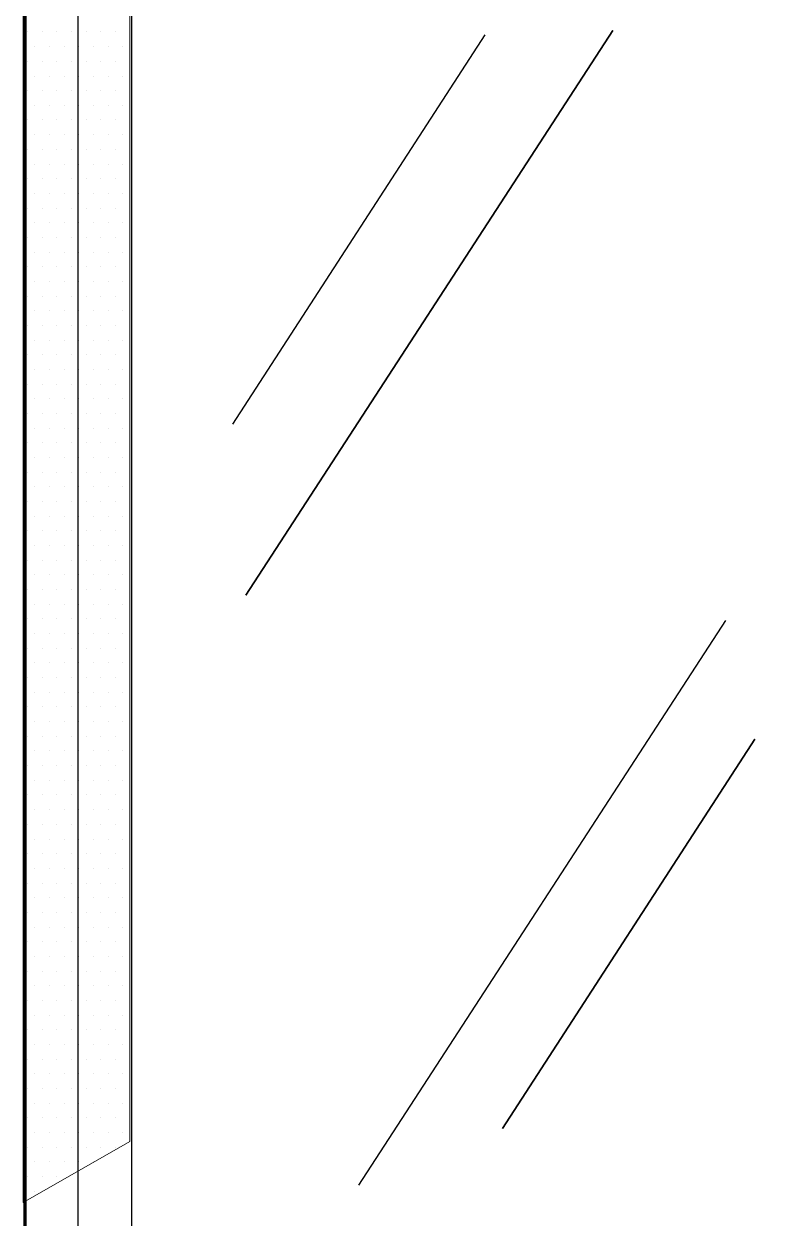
# Model space of a CAD drawing. Header units: inches. Extents: x -20.7 to 76.3, y -55.2 to 19.1.
# Drawn here: x 47.157 to 48.106, y -37.611 to -36.084 of the extents above; entities that cross this region are included whole.
import ezdxf

# ---------------------------------------------------------------- set-up
doc = ezdxf.new("R2010")
doc.units = ezdxf.units.IN
doc.header["$MEASUREMENT"] = 0
doc.linetypes.add('AI-Linetype-77', pattern=[0.375113, 0.250075, -0.125038])
for name, color, linetype, lineweight in [('.ATI-DETAIL', 7, 'Continuous', 0), ('.ATI-HATCH', 7, 'Continuous', 0), ('G-ANNO-TTLB', 7, 'Continuous', 0), ('TYVEK', 7, 'Continuous', 0)]:
    doc.layers.add(name, color=color, linetype=linetype, lineweight=lineweight)

# ---------------------------------------------------------------- blocks, each defined once
blk = doc.blocks.new('Block_679')
at = {"layer": '.ATI-HATCH'}
blk.add_open_spline([(47.1554, -37.5906), (47.1554, -37.5906), (47.2919, -37.5125), (47.2919, -37.5125), (47.2919, -37.5125), (47.2919, -35.366), (47.2919, -35.366), (47.2919, -35.366), (47.1554, -35.2833), (47.1554, -35.2833), (47.1554, -35.2833), (47.1554, -37.5906), (47.1554, -37.5906)], degree=3, knots=[0, 0, 0, 0, 1, 1, 1, 2, 2, 2, 3, 3, 3, 4, 4, 4, 4], dxfattribs=at)
at = {"layer": '.ATI-HATCH', "color": 8, "lineweight": 0, "true_color": 0x808080}
for points in [[(47.161, -36.0945), (47.161, -36.0945), (47.161, -36.0945), (47.161, -36.0945)], [(47.1797, -36.0945), (47.1797, -36.0945), (47.1797, -36.0945), (47.1797, -36.0945)], [(47.1985, -36.0945), (47.1985, -36.0945), (47.1985, -36.0945), (47.1985, -36.0945)], [(47.2172, -36.0945), (47.2172, -36.0945), (47.2172, -36.0945), (47.2172, -36.0945)], [(47.236, -36.0945), (47.236, -36.0945), (47.236, -36.0945), (47.236, -36.0945)], [(47.2547, -36.0945), (47.2547, -36.0945), (47.2547, -36.0945), (47.2547, -36.0945)], [(47.2735, -36.0945), (47.2735, -36.0945), (47.2735, -36.0945), (47.2735, -36.0945)], [(47.1703, -36.1133), (47.1703, -36.1133), (47.1703, -36.1133), (47.1703, -36.1133)], [(47.1891, -36.1133), (47.1891, -36.1133), (47.1891, -36.1133), (47.1891, -36.1133)], [(47.2078, -36.1133), (47.2078, -36.1133), (47.2078, -36.1133), (47.2078, -36.1133)], [(47.2266, -36.1133), (47.2266, -36.1133), (47.2266, -36.1133), (47.2266, -36.1133)], [(47.2454, -36.1133), (47.2454, -36.1133), (47.2454, -36.1133), (47.2454, -36.1133)], [(47.2641, -36.1133), (47.2641, -36.1133), (47.2641, -36.1133), (47.2641, -36.1133)], [(47.2829, -36.1133), (47.2829, -36.1133), (47.2829, -36.1133), (47.2829, -36.1133)], [(47.161, -36.132), (47.161, -36.132), (47.161, -36.132), (47.161, -36.132)], [(47.1797, -36.132), (47.1797, -36.132), (47.1797, -36.132), (47.1797, -36.132)], [(47.1985, -36.132), (47.1985, -36.132), (47.1985, -36.132), (47.1985, -36.132)], [(47.2172, -36.132), (47.2172, -36.132), (47.2172, -36.132), (47.2172, -36.132)], [(47.236, -36.132), (47.236, -36.132), (47.236, -36.132), (47.236, -36.132)], [(47.2547, -36.132), (47.2547, -36.132), (47.2547, -36.132), (47.2547, -36.132)], [(47.2735, -36.132), (47.2735, -36.132), (47.2735, -36.132), (47.2735, -36.132)], [(47.1703, -36.1508), (47.1703, -36.1508), (47.1703, -36.1508), (47.1703, -36.1508)], [(47.1891, -36.1508), (47.1891, -36.1508), (47.1891, -36.1508), (47.1891, -36.1508)], [(47.2078, -36.1508), (47.2078, -36.1508), (47.2078, -36.1508), (47.2078, -36.1508)], [(47.2266, -36.1508), (47.2266, -36.1508), (47.2266, -36.1508), (47.2266, -36.1508)], [(47.2454, -36.1508), (47.2454, -36.1508), (47.2454, -36.1508), (47.2454, -36.1508)], [(47.2641, -36.1508), (47.2641, -36.1508), (47.2641, -36.1508), (47.2641, -36.1508)], [(47.2829, -36.1508), (47.2829, -36.1508), (47.2829, -36.1508), (47.2829, -36.1508)], [(47.161, -36.1695), (47.161, -36.1695), (47.161, -36.1695), (47.161, -36.1695)], [(47.1797, -36.1695), (47.1797, -36.1695), (47.1797, -36.1695), (47.1797, -36.1695)], [(47.1985, -36.1695), (47.1985, -36.1695), (47.1985, -36.1695), (47.1985, -36.1695)], [(47.2172, -36.1695), (47.2172, -36.1695), (47.2172, -36.1695), (47.2172, -36.1695)], [(47.236, -36.1695), (47.236, -36.1695), (47.236, -36.1695), (47.236, -36.1695)], [(47.2547, -36.1695), (47.2547, -36.1695), (47.2547, -36.1695), (47.2547, -36.1695)], [(47.2735, -36.1695), (47.2735, -36.1695), (47.2735, -36.1695), (47.2735, -36.1695)], [(47.1703, -36.1883), (47.1703, -36.1883), (47.1703, -36.1883), (47.1703, -36.1883)], [(47.1891, -36.1883), (47.1891, -36.1883), (47.1891, -36.1883), (47.1891, -36.1883)], [(47.2078, -36.1883), (47.2078, -36.1883), (47.2078, -36.1883), (47.2078, -36.1883)], [(47.2266, -36.1883), (47.2266, -36.1883), (47.2266, -36.1883), (47.2266, -36.1883)], [(47.2454, -36.1883), (47.2454, -36.1883), (47.2454, -36.1883), (47.2454, -36.1883)], [(47.2641, -36.1883), (47.2641, -36.1883), (47.2641, -36.1883), (47.2641, -36.1883)], [(47.2829, -36.1883), (47.2829, -36.1883), (47.2829, -36.1883), (47.2829, -36.1883)], [(47.161, -36.207), (47.161, -36.207), (47.161, -36.207), (47.161, -36.207)], [(47.1797, -36.207), (47.1797, -36.207), (47.1797, -36.207), (47.1797, -36.207)], [(47.1985, -36.207), (47.1985, -36.207), (47.1985, -36.207), (47.1985, -36.207)], [(47.2172, -36.207), (47.2172, -36.207), (47.2172, -36.207), (47.2172, -36.207)], [(47.236, -36.207), (47.236, -36.207), (47.236, -36.207), (47.236, -36.207)], [(47.2547, -36.207), (47.2547, -36.207), (47.2547, -36.207), (47.2547, -36.207)], [(47.2735, -36.207), (47.2735, -36.207), (47.2735, -36.207), (47.2735, -36.207)], [(47.1703, -36.2258), (47.1703, -36.2258), (47.1703, -36.2258), (47.1703, -36.2258)], [(47.1891, -36.2258), (47.1891, -36.2258), (47.1891, -36.2258), (47.1891, -36.2258)], [(47.2078, -36.2258), (47.2078, -36.2258), (47.2078, -36.2258), (47.2078, -36.2258)], [(47.2266, -36.2258), (47.2266, -36.2258), (47.2266, -36.2258), (47.2266, -36.2258)], [(47.2454, -36.2258), (47.2454, -36.2258), (47.2454, -36.2258), (47.2454, -36.2258)], [(47.2641, -36.2258), (47.2641, -36.2258), (47.2641, -36.2258), (47.2641, -36.2258)], [(47.2829, -36.2258), (47.2829, -36.2258), (47.2829, -36.2258), (47.2829, -36.2258)], [(47.161, -36.2445), (47.161, -36.2445), (47.161, -36.2445), (47.161, -36.2445)], [(47.1797, -36.2445), (47.1797, -36.2445), (47.1797, -36.2445), (47.1797, -36.2445)], [(47.1985, -36.2445), (47.1985, -36.2445), (47.1985, -36.2445), (47.1985, -36.2445)], [(47.2172, -36.2445), (47.2172, -36.2445), (47.2172, -36.2445), (47.2172, -36.2445)], [(47.236, -36.2445), (47.236, -36.2445), (47.236, -36.2445), (47.236, -36.2445)], [(47.2547, -36.2445), (47.2547, -36.2445), (47.2547, -36.2445), (47.2547, -36.2445)], [(47.2735, -36.2445), (47.2735, -36.2445), (47.2735, -36.2445), (47.2735, -36.2445)], [(47.1703, -36.2633), (47.1703, -36.2633), (47.1703, -36.2633), (47.1703, -36.2633)], [(47.1891, -36.2633), (47.1891, -36.2633), (47.1891, -36.2633), (47.1891, -36.2633)], [(47.2078, -36.2633), (47.2078, -36.2633), (47.2078, -36.2633), (47.2078, -36.2633)], [(47.2266, -36.2633), (47.2266, -36.2633), (47.2266, -36.2633), (47.2266, -36.2633)], [(47.2454, -36.2633), (47.2454, -36.2633), (47.2454, -36.2633), (47.2454, -36.2633)], [(47.2641, -36.2633), (47.2641, -36.2633), (47.2641, -36.2633), (47.2641, -36.2633)], [(47.2829, -36.2633), (47.2829, -36.2633), (47.2829, -36.2633), (47.2829, -36.2633)], [(47.161, -36.2821), (47.161, -36.2821), (47.161, -36.2821), (47.161, -36.2821)], [(47.1797, -36.2821), (47.1797, -36.2821), (47.1797, -36.2821), (47.1797, -36.2821)], [(47.1985, -36.2821), (47.1985, -36.2821), (47.1985, -36.2821), (47.1985, -36.2821)], [(47.2172, -36.2821), (47.2172, -36.2821), (47.2172, -36.2821), (47.2172, -36.2821)], [(47.236, -36.2821), (47.236, -36.2821), (47.236, -36.2821), (47.236, -36.2821)], [(47.2547, -36.2821), (47.2547, -36.2821), (47.2547, -36.2821), (47.2547, -36.2821)], [(47.2735, -36.2821), (47.2735, -36.2821), (47.2735, -36.2821), (47.2735, -36.2821)], [(47.1703, -36.3008), (47.1703, -36.3008), (47.1703, -36.3008), (47.1703, -36.3008)], [(47.1891, -36.3008), (47.1891, -36.3008), (47.1891, -36.3008), (47.1891, -36.3008)], [(47.2078, -36.3008), (47.2078, -36.3008), (47.2078, -36.3008), (47.2078, -36.3008)], [(47.2266, -36.3008), (47.2266, -36.3008), (47.2266, -36.3008), (47.2266, -36.3008)], [(47.2454, -36.3008), (47.2454, -36.3008), (47.2454, -36.3008), (47.2454, -36.3008)], [(47.2641, -36.3008), (47.2641, -36.3008), (47.2641, -36.3008), (47.2641, -36.3008)], [(47.2829, -36.3008), (47.2829, -36.3008), (47.2829, -36.3008), (47.2829, -36.3008)], [(47.161, -36.3196), (47.161, -36.3196), (47.161, -36.3196), (47.161, -36.3196)], [(47.1797, -36.3196), (47.1797, -36.3196), (47.1797, -36.3196), (47.1797, -36.3196)], [(47.1985, -36.3196), (47.1985, -36.3196), (47.1985, -36.3196), (47.1985, -36.3196)], [(47.2172, -36.3196), (47.2172, -36.3196), (47.2172, -36.3196), (47.2172, -36.3196)], [(47.236, -36.3196), (47.236, -36.3196), (47.236, -36.3196), (47.236, -36.3196)], [(47.2547, -36.3196), (47.2547, -36.3196), (47.2547, -36.3196), (47.2547, -36.3196)], [(47.2735, -36.3196), (47.2735, -36.3196), (47.2735, -36.3196), (47.2735, -36.3196)], [(47.1703, -36.3383), (47.1703, -36.3383), (47.1703, -36.3383), (47.1703, -36.3383)], [(47.1891, -36.3383), (47.1891, -36.3383), (47.1891, -36.3383), (47.1891, -36.3383)], [(47.2078, -36.3383), (47.2078, -36.3383), (47.2078, -36.3383), (47.2078, -36.3383)], [(47.2266, -36.3383), (47.2266, -36.3383), (47.2266, -36.3383), (47.2266, -36.3383)], [(47.2454, -36.3383), (47.2454, -36.3383), (47.2454, -36.3383), (47.2454, -36.3383)], [(47.2641, -36.3383), (47.2641, -36.3383), (47.2641, -36.3383), (47.2641, -36.3383)], [(47.2829, -36.3383), (47.2829, -36.3383), (47.2829, -36.3383), (47.2829, -36.3383)], [(47.161, -36.3571), (47.161, -36.3571), (47.161, -36.3571), (47.161, -36.3571)], [(47.1797, -36.3571), (47.1797, -36.3571), (47.1797, -36.3571), (47.1797, -36.3571)], [(47.1985, -36.3571), (47.1985, -36.3571), (47.1985, -36.3571), (47.1985, -36.3571)], [(47.2172, -36.3571), (47.2172, -36.3571), (47.2172, -36.3571), (47.2172, -36.3571)], [(47.236, -36.3571), (47.236, -36.3571), (47.236, -36.3571), (47.236, -36.3571)], [(47.2547, -36.3571), (47.2547, -36.3571), (47.2547, -36.3571), (47.2547, -36.3571)], [(47.2735, -36.3571), (47.2735, -36.3571), (47.2735, -36.3571), (47.2735, -36.3571)], [(47.1703, -36.3758), (47.1703, -36.3758), (47.1703, -36.3758), (47.1703, -36.3758)], [(47.1891, -36.3758), (47.1891, -36.3758), (47.1891, -36.3758), (47.1891, -36.3758)], [(47.2078, -36.3758), (47.2078, -36.3758), (47.2078, -36.3758), (47.2078, -36.3758)], [(47.2266, -36.3758), (47.2266, -36.3758), (47.2266, -36.3758), (47.2266, -36.3758)], [(47.2454, -36.3758), (47.2454, -36.3758), (47.2454, -36.3758), (47.2454, -36.3758)], [(47.2641, -36.3758), (47.2641, -36.3758), (47.2641, -36.3758), (47.2641, -36.3758)], [(47.2829, -36.3758), (47.2829, -36.3758), (47.2829, -36.3758), (47.2829, -36.3758)], [(47.161, -36.3946), (47.161, -36.3946), (47.161, -36.3946), (47.161, -36.3946)], [(47.1797, -36.3946), (47.1797, -36.3946), (47.1797, -36.3946), (47.1797, -36.3946)], [(47.1985, -36.3946), (47.1985, -36.3946), (47.1985, -36.3946), (47.1985, -36.3946)], [(47.2172, -36.3946), (47.2172, -36.3946), (47.2172, -36.3946), (47.2172, -36.3946)], [(47.236, -36.3946), (47.236, -36.3946), (47.236, -36.3946), (47.236, -36.3946)], [(47.2547, -36.3946), (47.2547, -36.3946), (47.2547, -36.3946), (47.2547, -36.3946)], [(47.2735, -36.3946), (47.2735, -36.3946), (47.2735, -36.3946), (47.2735, -36.3946)], [(47.1703, -36.4133), (47.1703, -36.4133), (47.1703, -36.4133), (47.1703, -36.4133)], [(47.1891, -36.4133), (47.1891, -36.4133), (47.1891, -36.4133), (47.1891, -36.4133)], [(47.2078, -36.4133), (47.2078, -36.4133), (47.2078, -36.4133), (47.2078, -36.4133)], [(47.2266, -36.4133), (47.2266, -36.4133), (47.2266, -36.4133), (47.2266, -36.4133)], [(47.2454, -36.4133), (47.2454, -36.4133), (47.2454, -36.4133), (47.2454, -36.4133)], [(47.2641, -36.4133), (47.2641, -36.4133), (47.2641, -36.4133), (47.2641, -36.4133)], [(47.2829, -36.4133), (47.2829, -36.4133), (47.2829, -36.4133), (47.2829, -36.4133)], [(47.161, -36.4321), (47.161, -36.4321), (47.161, -36.4321), (47.161, -36.4321)], [(47.1797, -36.4321), (47.1797, -36.4321), (47.1797, -36.4321), (47.1797, -36.4321)], [(47.1985, -36.4321), (47.1985, -36.4321), (47.1985, -36.4321), (47.1985, -36.4321)], [(47.2172, -36.4321), (47.2172, -36.4321), (47.2172, -36.4321), (47.2172, -36.4321)], [(47.236, -36.4321), (47.236, -36.4321), (47.236, -36.4321), (47.236, -36.4321)], [(47.2547, -36.4321), (47.2547, -36.4321), (47.2547, -36.4321), (47.2547, -36.4321)], [(47.2735, -36.4321), (47.2735, -36.4321), (47.2735, -36.4321), (47.2735, -36.4321)], [(47.1703, -36.4509), (47.1703, -36.4509), (47.1703, -36.4509), (47.1703, -36.4509)], [(47.1891, -36.4509), (47.1891, -36.4509), (47.1891, -36.4509), (47.1891, -36.4509)], [(47.2078, -36.4509), (47.2078, -36.4509), (47.2078, -36.4509), (47.2078, -36.4509)], [(47.2266, -36.4509), (47.2266, -36.4509), (47.2266, -36.4509), (47.2266, -36.4509)], [(47.2454, -36.4509), (47.2454, -36.4509), (47.2454, -36.4509), (47.2454, -36.4509)], [(47.2641, -36.4509), (47.2641, -36.4509), (47.2641, -36.4509), (47.2641, -36.4509)], [(47.2829, -36.4509), (47.2829, -36.4509), (47.2829, -36.4509), (47.2829, -36.4509)], [(47.161, -36.4696), (47.161, -36.4696), (47.161, -36.4696), (47.161, -36.4696)], [(47.1797, -36.4696), (47.1797, -36.4696), (47.1797, -36.4696), (47.1797, -36.4696)], [(47.1985, -36.4696), (47.1985, -36.4696), (47.1985, -36.4696), (47.1985, -36.4696)], [(47.2172, -36.4696), (47.2172, -36.4696), (47.2172, -36.4696), (47.2172, -36.4696)], [(47.236, -36.4696), (47.236, -36.4696), (47.236, -36.4696), (47.236, -36.4696)], [(47.2547, -36.4696), (47.2547, -36.4696), (47.2547, -36.4696), (47.2547, -36.4696)], [(47.2735, -36.4696), (47.2735, -36.4696), (47.2735, -36.4696), (47.2735, -36.4696)], [(47.1703, -36.4884), (47.1703, -36.4884), (47.1703, -36.4884), (47.1703, -36.4884)], [(47.1891, -36.4884), (47.1891, -36.4884), (47.1891, -36.4884), (47.1891, -36.4884)], [(47.2078, -36.4884), (47.2078, -36.4884), (47.2078, -36.4884), (47.2078, -36.4884)], [(47.2266, -36.4884), (47.2266, -36.4884), (47.2266, -36.4884), (47.2266, -36.4884)], [(47.2454, -36.4884), (47.2454, -36.4884), (47.2454, -36.4884), (47.2454, -36.4884)], [(47.2641, -36.4884), (47.2641, -36.4884), (47.2641, -36.4884), (47.2641, -36.4884)], [(47.2829, -36.4884), (47.2829, -36.4884), (47.2829, -36.4884), (47.2829, -36.4884)], [(47.161, -36.5071), (47.161, -36.5071), (47.161, -36.5071), (47.161, -36.5071)], [(47.1797, -36.5071), (47.1797, -36.5071), (47.1797, -36.5071), (47.1797, -36.5071)], [(47.1985, -36.5071), (47.1985, -36.5071), (47.1985, -36.5071), (47.1985, -36.5071)], [(47.2172, -36.5071), (47.2172, -36.5071), (47.2172, -36.5071), (47.2172, -36.5071)], [(47.236, -36.5071), (47.236, -36.5071), (47.236, -36.5071), (47.236, -36.5071)], [(47.2547, -36.5071), (47.2547, -36.5071), (47.2547, -36.5071), (47.2547, -36.5071)], [(47.2735, -36.5071), (47.2735, -36.5071), (47.2735, -36.5071), (47.2735, -36.5071)], [(47.1703, -36.5259), (47.1703, -36.5259), (47.1703, -36.5259), (47.1703, -36.5259)], [(47.1891, -36.5259), (47.1891, -36.5259), (47.1891, -36.5259), (47.1891, -36.5259)], [(47.2078, -36.5259), (47.2078, -36.5259), (47.2078, -36.5259), (47.2078, -36.5259)], [(47.2266, -36.5259), (47.2266, -36.5259), (47.2266, -36.5259), (47.2266, -36.5259)], [(47.2454, -36.5259), (47.2454, -36.5259), (47.2454, -36.5259), (47.2454, -36.5259)], [(47.2641, -36.5259), (47.2641, -36.5259), (47.2641, -36.5259), (47.2641, -36.5259)], [(47.2829, -36.5259), (47.2829, -36.5259), (47.2829, -36.5259), (47.2829, -36.5259)], [(47.161, -36.5446), (47.161, -36.5446), (47.161, -36.5446), (47.161, -36.5446)], [(47.1797, -36.5446), (47.1797, -36.5446), (47.1797, -36.5446), (47.1797, -36.5446)], [(47.1985, -36.5446), (47.1985, -36.5446), (47.1985, -36.5446), (47.1985, -36.5446)], [(47.2172, -36.5446), (47.2172, -36.5446), (47.2172, -36.5446), (47.2172, -36.5446)], [(47.236, -36.5446), (47.236, -36.5446), (47.236, -36.5446), (47.236, -36.5446)], [(47.2547, -36.5446), (47.2547, -36.5446), (47.2547, -36.5446), (47.2547, -36.5446)], [(47.2735, -36.5446), (47.2735, -36.5446), (47.2735, -36.5446), (47.2735, -36.5446)], [(47.1703, -36.5634), (47.1703, -36.5634), (47.1703, -36.5634), (47.1703, -36.5634)], [(47.1891, -36.5634), (47.1891, -36.5634), (47.1891, -36.5634), (47.1891, -36.5634)], [(47.2078, -36.5634), (47.2078, -36.5634), (47.2078, -36.5634), (47.2078, -36.5634)], [(47.2266, -36.5634), (47.2266, -36.5634), (47.2266, -36.5634), (47.2266, -36.5634)], [(47.2454, -36.5634), (47.2454, -36.5634), (47.2454, -36.5634), (47.2454, -36.5634)], [(47.2641, -36.5634), (47.2641, -36.5634), (47.2641, -36.5634), (47.2641, -36.5634)], [(47.2829, -36.5634), (47.2829, -36.5634), (47.2829, -36.5634), (47.2829, -36.5634)], [(47.161, -36.5821), (47.161, -36.5821), (47.161, -36.5821), (47.161, -36.5821)], [(47.1797, -36.5821), (47.1797, -36.5821), (47.1797, -36.5821), (47.1797, -36.5821)], [(47.1985, -36.5821), (47.1985, -36.5821), (47.1985, -36.5821), (47.1985, -36.5821)], [(47.2172, -36.5821), (47.2172, -36.5821), (47.2172, -36.5821), (47.2172, -36.5821)], [(47.236, -36.5821), (47.236, -36.5821), (47.236, -36.5821), (47.236, -36.5821)], [(47.2547, -36.5821), (47.2547, -36.5821), (47.2547, -36.5821), (47.2547, -36.5821)], [(47.2735, -36.5821), (47.2735, -36.5821), (47.2735, -36.5821), (47.2735, -36.5821)], [(47.1703, -36.6009), (47.1703, -36.6009), (47.1703, -36.6009), (47.1703, -36.6009)], [(47.1891, -36.6009), (47.1891, -36.6009), (47.1891, -36.6009), (47.1891, -36.6009)], [(47.2078, -36.6009), (47.2078, -36.6009), (47.2078, -36.6009), (47.2078, -36.6009)], [(47.2266, -36.6009), (47.2266, -36.6009), (47.2266, -36.6009), (47.2266, -36.6009)], [(47.2454, -36.6009), (47.2454, -36.6009), (47.2454, -36.6009), (47.2454, -36.6009)], [(47.2641, -36.6009), (47.2641, -36.6009), (47.2641, -36.6009), (47.2641, -36.6009)], [(47.2829, -36.6009), (47.2829, -36.6009), (47.2829, -36.6009), (47.2829, -36.6009)], [(47.161, -36.6197), (47.161, -36.6197), (47.161, -36.6197), (47.161, -36.6197)], [(47.1797, -36.6197), (47.1797, -36.6197), (47.1797, -36.6197), (47.1797, -36.6197)], [(47.1985, -36.6197), (47.1985, -36.6197), (47.1985, -36.6197), (47.1985, -36.6197)], [(47.2172, -36.6197), (47.2172, -36.6197), (47.2172, -36.6197), (47.2172, -36.6197)], [(47.236, -36.6197), (47.236, -36.6197), (47.236, -36.6197), (47.236, -36.6197)], [(47.2547, -36.6197), (47.2547, -36.6197), (47.2547, -36.6197), (47.2547, -36.6197)], [(47.2735, -36.6197), (47.2735, -36.6197), (47.2735, -36.6197), (47.2735, -36.6197)], [(47.1703, -36.6384), (47.1703, -36.6384), (47.1703, -36.6384), (47.1703, -36.6384)], [(47.1891, -36.6384), (47.1891, -36.6384), (47.1891, -36.6384), (47.1891, -36.6384)], [(47.2078, -36.6384), (47.2078, -36.6384), (47.2078, -36.6384), (47.2078, -36.6384)], [(47.2266, -36.6384), (47.2266, -36.6384), (47.2266, -36.6384), (47.2266, -36.6384)], [(47.2454, -36.6384), (47.2454, -36.6384), (47.2454, -36.6384), (47.2454, -36.6384)], [(47.2641, -36.6384), (47.2641, -36.6384), (47.2641, -36.6384), (47.2641, -36.6384)], [(47.2829, -36.6384), (47.2829, -36.6384), (47.2829, -36.6384), (47.2829, -36.6384)], [(47.161, -36.6572), (47.161, -36.6572), (47.161, -36.6572), (47.161, -36.6572)], [(47.1797, -36.6572), (47.1797, -36.6572), (47.1797, -36.6572), (47.1797, -36.6572)], [(47.1985, -36.6572), (47.1985, -36.6572), (47.1985, -36.6572), (47.1985, -36.6572)], [(47.2172, -36.6572), (47.2172, -36.6572), (47.2172, -36.6572), (47.2172, -36.6572)], [(47.236, -36.6572), (47.236, -36.6572), (47.236, -36.6572), (47.236, -36.6572)], [(47.2547, -36.6572), (47.2547, -36.6572), (47.2547, -36.6572), (47.2547, -36.6572)], [(47.2735, -36.6572), (47.2735, -36.6572), (47.2735, -36.6572), (47.2735, -36.6572)], [(47.1703, -36.6759), (47.1703, -36.6759), (47.1703, -36.6759), (47.1703, -36.6759)], [(47.1891, -36.6759), (47.1891, -36.6759), (47.1891, -36.6759), (47.1891, -36.6759)], [(47.2078, -36.6759), (47.2078, -36.6759), (47.2078, -36.6759), (47.2078, -36.6759)], [(47.2266, -36.6759), (47.2266, -36.6759), (47.2266, -36.6759), (47.2266, -36.6759)], [(47.2454, -36.6759), (47.2454, -36.6759), (47.2454, -36.6759), (47.2454, -36.6759)], [(47.2641, -36.6759), (47.2641, -36.6759), (47.2641, -36.6759), (47.2641, -36.6759)], [(47.2829, -36.6759), (47.2829, -36.6759), (47.2829, -36.6759), (47.2829, -36.6759)], [(47.161, -36.6947), (47.161, -36.6947), (47.161, -36.6947), (47.161, -36.6947)], [(47.1797, -36.6947), (47.1797, -36.6947), (47.1797, -36.6947), (47.1797, -36.6947)], [(47.1985, -36.6947), (47.1985, -36.6947), (47.1985, -36.6947), (47.1985, -36.6947)], [(47.2172, -36.6947), (47.2172, -36.6947), (47.2172, -36.6947), (47.2172, -36.6947)], [(47.236, -36.6947), (47.236, -36.6947), (47.236, -36.6947), (47.236, -36.6947)], [(47.2547, -36.6947), (47.2547, -36.6947), (47.2547, -36.6947), (47.2547, -36.6947)], [(47.2735, -36.6947), (47.2735, -36.6947), (47.2735, -36.6947), (47.2735, -36.6947)], [(47.1703, -36.7134), (47.1703, -36.7134), (47.1703, -36.7134), (47.1703, -36.7134)], [(47.1891, -36.7134), (47.1891, -36.7134), (47.1891, -36.7134), (47.1891, -36.7134)], [(47.2078, -36.7134), (47.2078, -36.7134), (47.2078, -36.7134), (47.2078, -36.7134)], [(47.2266, -36.7134), (47.2266, -36.7134), (47.2266, -36.7134), (47.2266, -36.7134)], [(47.2454, -36.7134), (47.2454, -36.7134), (47.2454, -36.7134), (47.2454, -36.7134)], [(47.2641, -36.7134), (47.2641, -36.7134), (47.2641, -36.7134), (47.2641, -36.7134)], [(47.2829, -36.7134), (47.2829, -36.7134), (47.2829, -36.7134), (47.2829, -36.7134)], [(47.161, -36.7322), (47.161, -36.7322), (47.161, -36.7322), (47.161, -36.7322)], [(47.1797, -36.7322), (47.1797, -36.7322), (47.1797, -36.7322), (47.1797, -36.7322)], [(47.1985, -36.7322), (47.1985, -36.7322), (47.1985, -36.7322), (47.1985, -36.7322)], [(47.2172, -36.7322), (47.2172, -36.7322), (47.2172, -36.7322), (47.2172, -36.7322)], [(47.236, -36.7322), (47.236, -36.7322), (47.236, -36.7322), (47.236, -36.7322)], [(47.2547, -36.7322), (47.2547, -36.7322), (47.2547, -36.7322), (47.2547, -36.7322)], [(47.2735, -36.7322), (47.2735, -36.7322), (47.2735, -36.7322), (47.2735, -36.7322)], [(47.1703, -36.7509), (47.1703, -36.7509), (47.1703, -36.7509), (47.1703, -36.7509)], [(47.1891, -36.7509), (47.1891, -36.7509), (47.1891, -36.7509), (47.1891, -36.7509)], [(47.2078, -36.7509), (47.2078, -36.7509), (47.2078, -36.7509), (47.2078, -36.7509)], [(47.2266, -36.7509), (47.2266, -36.7509), (47.2266, -36.7509), (47.2266, -36.7509)], [(47.2454, -36.7509), (47.2454, -36.7509), (47.2454, -36.7509), (47.2454, -36.7509)], [(47.2641, -36.7509), (47.2641, -36.7509), (47.2641, -36.7509), (47.2641, -36.7509)], [(47.2829, -36.7509), (47.2829, -36.7509), (47.2829, -36.7509), (47.2829, -36.7509)], [(47.161, -36.7697), (47.161, -36.7697), (47.161, -36.7697), (47.161, -36.7697)], [(47.1797, -36.7697), (47.1797, -36.7697), (47.1797, -36.7697), (47.1797, -36.7697)], [(47.1985, -36.7697), (47.1985, -36.7697), (47.1985, -36.7697), (47.1985, -36.7697)], [(47.2172, -36.7697), (47.2172, -36.7697), (47.2172, -36.7697), (47.2172, -36.7697)], [(47.236, -36.7697), (47.236, -36.7697), (47.236, -36.7697), (47.236, -36.7697)], [(47.2547, -36.7697), (47.2547, -36.7697), (47.2547, -36.7697), (47.2547, -36.7697)], [(47.2735, -36.7697), (47.2735, -36.7697), (47.2735, -36.7697), (47.2735, -36.7697)], [(47.1703, -36.7885), (47.1703, -36.7885), (47.1703, -36.7885), (47.1703, -36.7885)], [(47.1891, -36.7885), (47.1891, -36.7885), (47.1891, -36.7885), (47.1891, -36.7885)], [(47.2078, -36.7885), (47.2078, -36.7885), (47.2078, -36.7885), (47.2078, -36.7885)], [(47.2266, -36.7885), (47.2266, -36.7885), (47.2266, -36.7885), (47.2266, -36.7885)], [(47.2454, -36.7885), (47.2454, -36.7885), (47.2454, -36.7885), (47.2454, -36.7885)], [(47.2641, -36.7885), (47.2641, -36.7885), (47.2641, -36.7885), (47.2641, -36.7885)], [(47.2829, -36.7885), (47.2829, -36.7885), (47.2829, -36.7885), (47.2829, -36.7885)], [(47.161, -36.8072), (47.161, -36.8072), (47.161, -36.8072), (47.161, -36.8072)], [(47.1797, -36.8072), (47.1797, -36.8072), (47.1797, -36.8072), (47.1797, -36.8072)], [(47.1985, -36.8072), (47.1985, -36.8072), (47.1985, -36.8072), (47.1985, -36.8072)], [(47.2172, -36.8072), (47.2172, -36.8072), (47.2172, -36.8072), (47.2172, -36.8072)], [(47.236, -36.8072), (47.236, -36.8072), (47.236, -36.8072), (47.236, -36.8072)], [(47.2547, -36.8072), (47.2547, -36.8072), (47.2547, -36.8072), (47.2547, -36.8072)], [(47.2735, -36.8072), (47.2735, -36.8072), (47.2735, -36.8072), (47.2735, -36.8072)], [(47.1703, -36.826), (47.1703, -36.826), (47.1703, -36.826), (47.1703, -36.826)], [(47.1891, -36.826), (47.1891, -36.826), (47.1891, -36.826), (47.1891, -36.826)], [(47.2078, -36.826), (47.2078, -36.826), (47.2078, -36.826), (47.2078, -36.826)], [(47.2266, -36.826), (47.2266, -36.826), (47.2266, -36.826), (47.2266, -36.826)], [(47.2454, -36.826), (47.2454, -36.826), (47.2454, -36.826), (47.2454, -36.826)], [(47.2641, -36.826), (47.2641, -36.826), (47.2641, -36.826), (47.2641, -36.826)], [(47.2829, -36.826), (47.2829, -36.826), (47.2829, -36.826), (47.2829, -36.826)], [(47.161, -36.8447), (47.161, -36.8447), (47.161, -36.8447), (47.161, -36.8447)], [(47.1797, -36.8447), (47.1797, -36.8447), (47.1797, -36.8447), (47.1797, -36.8447)], [(47.1985, -36.8447), (47.1985, -36.8447), (47.1985, -36.8447), (47.1985, -36.8447)], [(47.2172, -36.8447), (47.2172, -36.8447), (47.2172, -36.8447), (47.2172, -36.8447)], [(47.236, -36.8447), (47.236, -36.8447), (47.236, -36.8447), (47.236, -36.8447)], [(47.2547, -36.8447), (47.2547, -36.8447), (47.2547, -36.8447), (47.2547, -36.8447)], [(47.2735, -36.8447), (47.2735, -36.8447), (47.2735, -36.8447), (47.2735, -36.8447)], [(47.1703, -36.8635), (47.1703, -36.8635), (47.1703, -36.8635), (47.1703, -36.8635)], [(47.1891, -36.8635), (47.1891, -36.8635), (47.1891, -36.8635), (47.1891, -36.8635)], [(47.2078, -36.8635), (47.2078, -36.8635), (47.2078, -36.8635), (47.2078, -36.8635)], [(47.2266, -36.8635), (47.2266, -36.8635), (47.2266, -36.8635), (47.2266, -36.8635)], [(47.2454, -36.8635), (47.2454, -36.8635), (47.2454, -36.8635), (47.2454, -36.8635)], [(47.2641, -36.8635), (47.2641, -36.8635), (47.2641, -36.8635), (47.2641, -36.8635)], [(47.2829, -36.8635), (47.2829, -36.8635), (47.2829, -36.8635), (47.2829, -36.8635)], [(47.161, -36.8822), (47.161, -36.8822), (47.161, -36.8822), (47.161, -36.8822)], [(47.1797, -36.8822), (47.1797, -36.8822), (47.1797, -36.8822), (47.1797, -36.8822)], [(47.1985, -36.8822), (47.1985, -36.8822), (47.1985, -36.8822), (47.1985, -36.8822)], [(47.2172, -36.8822), (47.2172, -36.8822), (47.2172, -36.8822), (47.2172, -36.8822)], [(47.236, -36.8822), (47.236, -36.8822), (47.236, -36.8822), (47.236, -36.8822)], [(47.2547, -36.8822), (47.2547, -36.8822), (47.2547, -36.8822), (47.2547, -36.8822)], [(47.2735, -36.8822), (47.2735, -36.8822), (47.2735, -36.8822), (47.2735, -36.8822)], [(47.1703, -36.901), (47.1703, -36.901), (47.1703, -36.901), (47.1703, -36.901)], [(47.1891, -36.901), (47.1891, -36.901), (47.1891, -36.901), (47.1891, -36.901)], [(47.2078, -36.901), (47.2078, -36.901), (47.2078, -36.901), (47.2078, -36.901)], [(47.2266, -36.901), (47.2266, -36.901), (47.2266, -36.901), (47.2266, -36.901)], [(47.2454, -36.901), (47.2454, -36.901), (47.2454, -36.901), (47.2454, -36.901)], [(47.2641, -36.901), (47.2641, -36.901), (47.2641, -36.901), (47.2641, -36.901)], [(47.2829, -36.901), (47.2829, -36.901), (47.2829, -36.901), (47.2829, -36.901)], [(47.161, -36.9197), (47.161, -36.9197), (47.161, -36.9197), (47.161, -36.9197)], [(47.1797, -36.9197), (47.1797, -36.9197), (47.1797, -36.9197), (47.1797, -36.9197)], [(47.1985, -36.9197), (47.1985, -36.9197), (47.1985, -36.9197), (47.1985, -36.9197)], [(47.2172, -36.9197), (47.2172, -36.9197), (47.2172, -36.9197), (47.2172, -36.9197)], [(47.236, -36.9197), (47.236, -36.9197), (47.236, -36.9197), (47.236, -36.9197)], [(47.2547, -36.9197), (47.2547, -36.9197), (47.2547, -36.9197), (47.2547, -36.9197)], [(47.2735, -36.9197), (47.2735, -36.9197), (47.2735, -36.9197), (47.2735, -36.9197)], [(47.1703, -36.9385), (47.1703, -36.9385), (47.1703, -36.9385), (47.1703, -36.9385)], [(47.1891, -36.9385), (47.1891, -36.9385), (47.1891, -36.9385), (47.1891, -36.9385)], [(47.2078, -36.9385), (47.2078, -36.9385), (47.2078, -36.9385), (47.2078, -36.9385)], [(47.2266, -36.9385), (47.2266, -36.9385), (47.2266, -36.9385), (47.2266, -36.9385)], [(47.2454, -36.9385), (47.2454, -36.9385), (47.2454, -36.9385), (47.2454, -36.9385)], [(47.2641, -36.9385), (47.2641, -36.9385), (47.2641, -36.9385), (47.2641, -36.9385)], [(47.2829, -36.9385), (47.2829, -36.9385), (47.2829, -36.9385), (47.2829, -36.9385)], [(47.161, -36.9573), (47.161, -36.9573), (47.161, -36.9573), (47.161, -36.9573)], [(47.1797, -36.9573), (47.1797, -36.9573), (47.1797, -36.9573), (47.1797, -36.9573)], [(47.1985, -36.9573), (47.1985, -36.9573), (47.1985, -36.9573), (47.1985, -36.9573)], [(47.2172, -36.9573), (47.2172, -36.9573), (47.2172, -36.9573), (47.2172, -36.9573)], [(47.236, -36.9573), (47.236, -36.9573), (47.236, -36.9573), (47.236, -36.9573)], [(47.2547, -36.9573), (47.2547, -36.9573), (47.2547, -36.9573), (47.2547, -36.9573)], [(47.2735, -36.9573), (47.2735, -36.9573), (47.2735, -36.9573), (47.2735, -36.9573)], [(47.1703, -36.976), (47.1703, -36.976), (47.1703, -36.976), (47.1703, -36.976)], [(47.1891, -36.976), (47.1891, -36.976), (47.1891, -36.976), (47.1891, -36.976)], [(47.2078, -36.976), (47.2078, -36.976), (47.2078, -36.976), (47.2078, -36.976)], [(47.2266, -36.976), (47.2266, -36.976), (47.2266, -36.976), (47.2266, -36.976)], [(47.2454, -36.976), (47.2454, -36.976), (47.2454, -36.976), (47.2454, -36.976)], [(47.2641, -36.976), (47.2641, -36.976), (47.2641, -36.976), (47.2641, -36.976)], [(47.2829, -36.976), (47.2829, -36.976), (47.2829, -36.976), (47.2829, -36.976)], [(47.161, -36.9948), (47.161, -36.9948), (47.161, -36.9948), (47.161, -36.9948)], [(47.1797, -36.9948), (47.1797, -36.9948), (47.1797, -36.9948), (47.1797, -36.9948)], [(47.1985, -36.9948), (47.1985, -36.9948), (47.1985, -36.9948), (47.1985, -36.9948)], [(47.2172, -36.9948), (47.2172, -36.9948), (47.2172, -36.9948), (47.2172, -36.9948)], [(47.236, -36.9948), (47.236, -36.9948), (47.236, -36.9948), (47.236, -36.9948)], [(47.2547, -36.9948), (47.2547, -36.9948), (47.2547, -36.9948), (47.2547, -36.9948)], [(47.2735, -36.9948), (47.2735, -36.9948), (47.2735, -36.9948), (47.2735, -36.9948)], [(47.1703, -37.0135), (47.1703, -37.0135), (47.1703, -37.0135), (47.1703, -37.0135)], [(47.1891, -37.0135), (47.1891, -37.0135), (47.1891, -37.0135), (47.1891, -37.0135)], [(47.2078, -37.0135), (47.2078, -37.0135), (47.2078, -37.0135), (47.2078, -37.0135)], [(47.2266, -37.0135), (47.2266, -37.0135), (47.2266, -37.0135), (47.2266, -37.0135)], [(47.2454, -37.0135), (47.2454, -37.0135), (47.2454, -37.0135), (47.2454, -37.0135)], [(47.2641, -37.0135), (47.2641, -37.0135), (47.2641, -37.0135), (47.2641, -37.0135)], [(47.2829, -37.0135), (47.2829, -37.0135), (47.2829, -37.0135), (47.2829, -37.0135)], [(47.161, -37.0323), (47.161, -37.0323), (47.161, -37.0323), (47.161, -37.0323)], [(47.1797, -37.0323), (47.1797, -37.0323), (47.1797, -37.0323), (47.1797, -37.0323)], [(47.1985, -37.0323), (47.1985, -37.0323), (47.1985, -37.0323), (47.1985, -37.0323)], [(47.2172, -37.0323), (47.2172, -37.0323), (47.2172, -37.0323), (47.2172, -37.0323)], [(47.236, -37.0323), (47.236, -37.0323), (47.236, -37.0323), (47.236, -37.0323)], [(47.2547, -37.0323), (47.2547, -37.0323), (47.2547, -37.0323), (47.2547, -37.0323)], [(47.2735, -37.0323), (47.2735, -37.0323), (47.2735, -37.0323), (47.2735, -37.0323)], [(47.1703, -37.051), (47.1703, -37.051), (47.1703, -37.051), (47.1703, -37.051)], [(47.1891, -37.051), (47.1891, -37.051), (47.1891, -37.051), (47.1891, -37.051)], [(47.2078, -37.051), (47.2078, -37.051), (47.2078, -37.051), (47.2078, -37.051)], [(47.2266, -37.051), (47.2266, -37.051), (47.2266, -37.051), (47.2266, -37.051)], [(47.2454, -37.051), (47.2454, -37.051), (47.2454, -37.051), (47.2454, -37.051)], [(47.2641, -37.051), (47.2641, -37.051), (47.2641, -37.051), (47.2641, -37.051)], [(47.2829, -37.051), (47.2829, -37.051), (47.2829, -37.051), (47.2829, -37.051)], [(47.161, -37.0698), (47.161, -37.0698), (47.161, -37.0698), (47.161, -37.0698)], [(47.1797, -37.0698), (47.1797, -37.0698), (47.1797, -37.0698), (47.1797, -37.0698)], [(47.1985, -37.0698), (47.1985, -37.0698), (47.1985, -37.0698), (47.1985, -37.0698)], [(47.2172, -37.0698), (47.2172, -37.0698), (47.2172, -37.0698), (47.2172, -37.0698)], [(47.236, -37.0698), (47.236, -37.0698), (47.236, -37.0698), (47.236, -37.0698)], [(47.2547, -37.0698), (47.2547, -37.0698), (47.2547, -37.0698), (47.2547, -37.0698)], [(47.2735, -37.0698), (47.2735, -37.0698), (47.2735, -37.0698), (47.2735, -37.0698)], [(47.1703, -37.0885), (47.1703, -37.0885), (47.1703, -37.0885), (47.1703, -37.0885)], [(47.1891, -37.0885), (47.1891, -37.0885), (47.1891, -37.0885), (47.1891, -37.0885)], [(47.2078, -37.0885), (47.2078, -37.0885), (47.2078, -37.0885), (47.2078, -37.0885)], [(47.2266, -37.0885), (47.2266, -37.0885), (47.2266, -37.0885), (47.2266, -37.0885)], [(47.2454, -37.0885), (47.2454, -37.0885), (47.2454, -37.0885), (47.2454, -37.0885)], [(47.2641, -37.0885), (47.2641, -37.0885), (47.2641, -37.0885), (47.2641, -37.0885)], [(47.2829, -37.0885), (47.2829, -37.0885), (47.2829, -37.0885), (47.2829, -37.0885)], [(47.161, -37.1073), (47.161, -37.1073), (47.161, -37.1073), (47.161, -37.1073)], [(47.1797, -37.1073), (47.1797, -37.1073), (47.1797, -37.1073), (47.1797, -37.1073)], [(47.1985, -37.1073), (47.1985, -37.1073), (47.1985, -37.1073), (47.1985, -37.1073)], [(47.2172, -37.1073), (47.2172, -37.1073), (47.2172, -37.1073), (47.2172, -37.1073)], [(47.236, -37.1073), (47.236, -37.1073), (47.236, -37.1073), (47.236, -37.1073)], [(47.2547, -37.1073), (47.2547, -37.1073), (47.2547, -37.1073), (47.2547, -37.1073)], [(47.2735, -37.1073), (47.2735, -37.1073), (47.2735, -37.1073), (47.2735, -37.1073)], [(47.1703, -37.1261), (47.1703, -37.1261), (47.1703, -37.1261), (47.1703, -37.1261)], [(47.1891, -37.1261), (47.1891, -37.1261), (47.1891, -37.1261), (47.1891, -37.1261)], [(47.2078, -37.1261), (47.2078, -37.1261), (47.2078, -37.1261), (47.2078, -37.1261)], [(47.2266, -37.1261), (47.2266, -37.1261), (47.2266, -37.1261), (47.2266, -37.1261)], [(47.2454, -37.1261), (47.2454, -37.1261), (47.2454, -37.1261), (47.2454, -37.1261)], [(47.2641, -37.1261), (47.2641, -37.1261), (47.2641, -37.1261), (47.2641, -37.1261)], [(47.2829, -37.1261), (47.2829, -37.1261), (47.2829, -37.1261), (47.2829, -37.1261)], [(47.161, -37.1448), (47.161, -37.1448), (47.161, -37.1448), (47.161, -37.1448)], [(47.1797, -37.1448), (47.1797, -37.1448), (47.1797, -37.1448), (47.1797, -37.1448)], [(47.1985, -37.1448), (47.1985, -37.1448), (47.1985, -37.1448), (47.1985, -37.1448)], [(47.2172, -37.1448), (47.2172, -37.1448), (47.2172, -37.1448), (47.2172, -37.1448)], [(47.236, -37.1448), (47.236, -37.1448), (47.236, -37.1448), (47.236, -37.1448)], [(47.2547, -37.1448), (47.2547, -37.1448), (47.2547, -37.1448), (47.2547, -37.1448)], [(47.2735, -37.1448), (47.2735, -37.1448), (47.2735, -37.1448), (47.2735, -37.1448)], [(47.1703, -37.1636), (47.1703, -37.1636), (47.1703, -37.1636), (47.1703, -37.1636)], [(47.1891, -37.1636), (47.1891, -37.1636), (47.1891, -37.1636), (47.1891, -37.1636)], [(47.2078, -37.1636), (47.2078, -37.1636), (47.2078, -37.1636), (47.2078, -37.1636)], [(47.2266, -37.1636), (47.2266, -37.1636), (47.2266, -37.1636), (47.2266, -37.1636)], [(47.2454, -37.1636), (47.2454, -37.1636), (47.2454, -37.1636), (47.2454, -37.1636)], [(47.2641, -37.1636), (47.2641, -37.1636), (47.2641, -37.1636), (47.2641, -37.1636)], [(47.2829, -37.1636), (47.2829, -37.1636), (47.2829, -37.1636), (47.2829, -37.1636)], [(47.161, -37.1823), (47.161, -37.1823), (47.161, -37.1823), (47.161, -37.1823)], [(47.1797, -37.1823), (47.1797, -37.1823), (47.1797, -37.1823), (47.1797, -37.1823)], [(47.1985, -37.1823), (47.1985, -37.1823), (47.1985, -37.1823), (47.1985, -37.1823)], [(47.2172, -37.1823), (47.2172, -37.1823), (47.2172, -37.1823), (47.2172, -37.1823)], [(47.236, -37.1823), (47.236, -37.1823), (47.236, -37.1823), (47.236, -37.1823)], [(47.2547, -37.1823), (47.2547, -37.1823), (47.2547, -37.1823), (47.2547, -37.1823)], [(47.2735, -37.1823), (47.2735, -37.1823), (47.2735, -37.1823), (47.2735, -37.1823)], [(47.1703, -37.2011), (47.1703, -37.2011), (47.1703, -37.2011), (47.1703, -37.2011)], [(47.1891, -37.2011), (47.1891, -37.2011), (47.1891, -37.2011), (47.1891, -37.2011)], [(47.2078, -37.2011), (47.2078, -37.2011), (47.2078, -37.2011), (47.2078, -37.2011)], [(47.2266, -37.2011), (47.2266, -37.2011), (47.2266, -37.2011), (47.2266, -37.2011)], [(47.2454, -37.2011), (47.2454, -37.2011), (47.2454, -37.2011), (47.2454, -37.2011)], [(47.2641, -37.2011), (47.2641, -37.2011), (47.2641, -37.2011), (47.2641, -37.2011)], [(47.2829, -37.2011), (47.2829, -37.2011), (47.2829, -37.2011), (47.2829, -37.2011)], [(47.161, -37.2198), (47.161, -37.2198), (47.161, -37.2198), (47.161, -37.2198)], [(47.1797, -37.2198), (47.1797, -37.2198), (47.1797, -37.2198), (47.1797, -37.2198)], [(47.1985, -37.2198), (47.1985, -37.2198), (47.1985, -37.2198), (47.1985, -37.2198)], [(47.2172, -37.2198), (47.2172, -37.2198), (47.2172, -37.2198), (47.2172, -37.2198)], [(47.236, -37.2198), (47.236, -37.2198), (47.236, -37.2198), (47.236, -37.2198)], [(47.2547, -37.2198), (47.2547, -37.2198), (47.2547, -37.2198), (47.2547, -37.2198)], [(47.2735, -37.2198), (47.2735, -37.2198), (47.2735, -37.2198), (47.2735, -37.2198)], [(47.1703, -37.2386), (47.1703, -37.2386), (47.1703, -37.2386), (47.1703, -37.2386)], [(47.1891, -37.2386), (47.1891, -37.2386), (47.1891, -37.2386), (47.1891, -37.2386)], [(47.2078, -37.2386), (47.2078, -37.2386), (47.2078, -37.2386), (47.2078, -37.2386)], [(47.2266, -37.2386), (47.2266, -37.2386), (47.2266, -37.2386), (47.2266, -37.2386)], [(47.2454, -37.2386), (47.2454, -37.2386), (47.2454, -37.2386), (47.2454, -37.2386)], [(47.2641, -37.2386), (47.2641, -37.2386), (47.2641, -37.2386), (47.2641, -37.2386)], [(47.2829, -37.2386), (47.2829, -37.2386), (47.2829, -37.2386), (47.2829, -37.2386)], [(47.161, -37.2573), (47.161, -37.2573), (47.161, -37.2573), (47.161, -37.2573)], [(47.1797, -37.2573), (47.1797, -37.2573), (47.1797, -37.2573), (47.1797, -37.2573)], [(47.1985, -37.2573), (47.1985, -37.2573), (47.1985, -37.2573), (47.1985, -37.2573)], [(47.2172, -37.2573), (47.2172, -37.2573), (47.2172, -37.2573), (47.2172, -37.2573)], [(47.236, -37.2573), (47.236, -37.2573), (47.236, -37.2573), (47.236, -37.2573)], [(47.2547, -37.2573), (47.2547, -37.2573), (47.2547, -37.2573), (47.2547, -37.2573)], [(47.2735, -37.2573), (47.2735, -37.2573), (47.2735, -37.2573), (47.2735, -37.2573)], [(47.1703, -37.2761), (47.1703, -37.2761), (47.1703, -37.2761), (47.1703, -37.2761)], [(47.1891, -37.2761), (47.1891, -37.2761), (47.1891, -37.2761), (47.1891, -37.2761)], [(47.2078, -37.2761), (47.2078, -37.2761), (47.2078, -37.2761), (47.2078, -37.2761)], [(47.2266, -37.2761), (47.2266, -37.2761), (47.2266, -37.2761), (47.2266, -37.2761)], [(47.2454, -37.2761), (47.2454, -37.2761), (47.2454, -37.2761), (47.2454, -37.2761)], [(47.2641, -37.2761), (47.2641, -37.2761), (47.2641, -37.2761), (47.2641, -37.2761)], [(47.2829, -37.2761), (47.2829, -37.2761), (47.2829, -37.2761), (47.2829, -37.2761)], [(47.161, -37.2949), (47.161, -37.2949), (47.161, -37.2949), (47.161, -37.2949)], [(47.1797, -37.2949), (47.1797, -37.2949), (47.1797, -37.2949), (47.1797, -37.2949)], [(47.1985, -37.2949), (47.1985, -37.2949), (47.1985, -37.2949), (47.1985, -37.2949)], [(47.2172, -37.2949), (47.2172, -37.2949), (47.2172, -37.2949), (47.2172, -37.2949)], [(47.236, -37.2949), (47.236, -37.2949), (47.236, -37.2949), (47.236, -37.2949)], [(47.2547, -37.2949), (47.2547, -37.2949), (47.2547, -37.2949), (47.2547, -37.2949)], [(47.2735, -37.2949), (47.2735, -37.2949), (47.2735, -37.2949), (47.2735, -37.2949)], [(47.1703, -37.3136), (47.1703, -37.3136), (47.1703, -37.3136), (47.1703, -37.3136)], [(47.1891, -37.3136), (47.1891, -37.3136), (47.1891, -37.3136), (47.1891, -37.3136)], [(47.2078, -37.3136), (47.2078, -37.3136), (47.2078, -37.3136), (47.2078, -37.3136)], [(47.2266, -37.3136), (47.2266, -37.3136), (47.2266, -37.3136), (47.2266, -37.3136)], [(47.2454, -37.3136), (47.2454, -37.3136), (47.2454, -37.3136), (47.2454, -37.3136)], [(47.2641, -37.3136), (47.2641, -37.3136), (47.2641, -37.3136), (47.2641, -37.3136)], [(47.2829, -37.3136), (47.2829, -37.3136), (47.2829, -37.3136), (47.2829, -37.3136)], [(47.161, -37.3324), (47.161, -37.3324), (47.161, -37.3324), (47.161, -37.3324)], [(47.1797, -37.3324), (47.1797, -37.3324), (47.1797, -37.3324), (47.1797, -37.3324)], [(47.1985, -37.3324), (47.1985, -37.3324), (47.1985, -37.3324), (47.1985, -37.3324)], [(47.2172, -37.3324), (47.2172, -37.3324), (47.2172, -37.3324), (47.2172, -37.3324)], [(47.236, -37.3324), (47.236, -37.3324), (47.236, -37.3324), (47.236, -37.3324)], [(47.2547, -37.3324), (47.2547, -37.3324), (47.2547, -37.3324), (47.2547, -37.3324)], [(47.2735, -37.3324), (47.2735, -37.3324), (47.2735, -37.3324), (47.2735, -37.3324)], [(47.1703, -37.3511), (47.1703, -37.3511), (47.1703, -37.3511), (47.1703, -37.3511)], [(47.1891, -37.3511), (47.1891, -37.3511), (47.1891, -37.3511), (47.1891, -37.3511)], [(47.2078, -37.3511), (47.2078, -37.3511), (47.2078, -37.3511), (47.2078, -37.3511)], [(47.2266, -37.3511), (47.2266, -37.3511), (47.2266, -37.3511), (47.2266, -37.3511)], [(47.2454, -37.3511), (47.2454, -37.3511), (47.2454, -37.3511), (47.2454, -37.3511)], [(47.2641, -37.3511), (47.2641, -37.3511), (47.2641, -37.3511), (47.2641, -37.3511)], [(47.2829, -37.3511), (47.2829, -37.3511), (47.2829, -37.3511), (47.2829, -37.3511)], [(47.161, -37.3699), (47.161, -37.3699), (47.161, -37.3699), (47.161, -37.3699)], [(47.1797, -37.3699), (47.1797, -37.3699), (47.1797, -37.3699), (47.1797, -37.3699)], [(47.1985, -37.3699), (47.1985, -37.3699), (47.1985, -37.3699), (47.1985, -37.3699)], [(47.2172, -37.3699), (47.2172, -37.3699), (47.2172, -37.3699), (47.2172, -37.3699)], [(47.236, -37.3699), (47.236, -37.3699), (47.236, -37.3699), (47.236, -37.3699)], [(47.2547, -37.3699), (47.2547, -37.3699), (47.2547, -37.3699), (47.2547, -37.3699)], [(47.2735, -37.3699), (47.2735, -37.3699), (47.2735, -37.3699), (47.2735, -37.3699)], [(47.1703, -37.3886), (47.1703, -37.3886), (47.1703, -37.3886), (47.1703, -37.3886)], [(47.1891, -37.3886), (47.1891, -37.3886), (47.1891, -37.3886), (47.1891, -37.3886)], [(47.2078, -37.3886), (47.2078, -37.3886), (47.2078, -37.3886), (47.2078, -37.3886)], [(47.2266, -37.3886), (47.2266, -37.3886), (47.2266, -37.3886), (47.2266, -37.3886)], [(47.2454, -37.3886), (47.2454, -37.3886), (47.2454, -37.3886), (47.2454, -37.3886)], [(47.2641, -37.3886), (47.2641, -37.3886), (47.2641, -37.3886), (47.2641, -37.3886)], [(47.2829, -37.3886), (47.2829, -37.3886), (47.2829, -37.3886), (47.2829, -37.3886)], [(47.161, -37.4074), (47.161, -37.4074), (47.161, -37.4074), (47.161, -37.4074)], [(47.1797, -37.4074), (47.1797, -37.4074), (47.1797, -37.4074), (47.1797, -37.4074)], [(47.1985, -37.4074), (47.1985, -37.4074), (47.1985, -37.4074), (47.1985, -37.4074)], [(47.2172, -37.4074), (47.2172, -37.4074), (47.2172, -37.4074), (47.2172, -37.4074)], [(47.236, -37.4074), (47.236, -37.4074), (47.236, -37.4074), (47.236, -37.4074)], [(47.2547, -37.4074), (47.2547, -37.4074), (47.2547, -37.4074), (47.2547, -37.4074)], [(47.2735, -37.4074), (47.2735, -37.4074), (47.2735, -37.4074), (47.2735, -37.4074)], [(47.1703, -37.4261), (47.1703, -37.4261), (47.1703, -37.4261), (47.1703, -37.4261)], [(47.1891, -37.4261), (47.1891, -37.4261), (47.1891, -37.4261), (47.1891, -37.4261)], [(47.2078, -37.4261), (47.2078, -37.4261), (47.2078, -37.4261), (47.2078, -37.4261)], [(47.2266, -37.4261), (47.2266, -37.4261), (47.2266, -37.4261), (47.2266, -37.4261)], [(47.2454, -37.4261), (47.2454, -37.4261), (47.2454, -37.4261), (47.2454, -37.4261)], [(47.2641, -37.4261), (47.2641, -37.4261), (47.2641, -37.4261), (47.2641, -37.4261)], [(47.2829, -37.4261), (47.2829, -37.4261), (47.2829, -37.4261), (47.2829, -37.4261)], [(47.161, -37.4449), (47.161, -37.4449), (47.161, -37.4449), (47.161, -37.4449)], [(47.1797, -37.4449), (47.1797, -37.4449), (47.1797, -37.4449), (47.1797, -37.4449)], [(47.1985, -37.4449), (47.1985, -37.4449), (47.1985, -37.4449), (47.1985, -37.4449)], [(47.2172, -37.4449), (47.2172, -37.4449), (47.2172, -37.4449), (47.2172, -37.4449)], [(47.236, -37.4449), (47.236, -37.4449), (47.236, -37.4449), (47.236, -37.4449)], [(47.2547, -37.4449), (47.2547, -37.4449), (47.2547, -37.4449), (47.2547, -37.4449)], [(47.2735, -37.4449), (47.2735, -37.4449), (47.2735, -37.4449), (47.2735, -37.4449)], [(47.1703, -37.4637), (47.1703, -37.4637), (47.1703, -37.4637), (47.1703, -37.4637)], [(47.1891, -37.4637), (47.1891, -37.4637), (47.1891, -37.4637), (47.1891, -37.4637)], [(47.2078, -37.4637), (47.2078, -37.4637), (47.2078, -37.4637), (47.2078, -37.4637)], [(47.2266, -37.4637), (47.2266, -37.4637), (47.2266, -37.4637), (47.2266, -37.4637)], [(47.2454, -37.4637), (47.2454, -37.4637), (47.2454, -37.4637), (47.2454, -37.4637)], [(47.2641, -37.4637), (47.2641, -37.4637), (47.2641, -37.4637), (47.2641, -37.4637)], [(47.2829, -37.4637), (47.2829, -37.4637), (47.2829, -37.4637), (47.2829, -37.4637)], [(47.161, -37.4824), (47.161, -37.4824), (47.161, -37.4824), (47.161, -37.4824)], [(47.1797, -37.4824), (47.1797, -37.4824), (47.1797, -37.4824), (47.1797, -37.4824)], [(47.1985, -37.4824), (47.1985, -37.4824), (47.1985, -37.4824), (47.1985, -37.4824)], [(47.2172, -37.4824), (47.2172, -37.4824), (47.2172, -37.4824), (47.2172, -37.4824)], [(47.236, -37.4824), (47.236, -37.4824), (47.236, -37.4824), (47.236, -37.4824)], [(47.2547, -37.4824), (47.2547, -37.4824), (47.2547, -37.4824), (47.2547, -37.4824)], [(47.2735, -37.4824), (47.2735, -37.4824), (47.2735, -37.4824), (47.2735, -37.4824)], [(47.1703, -37.5012), (47.1703, -37.5012), (47.1703, -37.5012), (47.1703, -37.5012)], [(47.1891, -37.5012), (47.1891, -37.5012), (47.1891, -37.5012), (47.1891, -37.5012)], [(47.2078, -37.5012), (47.2078, -37.5012), (47.2078, -37.5012), (47.2078, -37.5012)], [(47.2266, -37.5012), (47.2266, -37.5012), (47.2266, -37.5012), (47.2266, -37.5012)], [(47.2454, -37.5012), (47.2454, -37.5012), (47.2454, -37.5012), (47.2454, -37.5012)], [(47.2641, -37.5012), (47.2641, -37.5012), (47.2641, -37.5012), (47.2641, -37.5012)], [(47.2829, -37.5012), (47.2829, -37.5012), (47.2829, -37.5012), (47.2829, -37.5012)], [(47.161, -37.5199), (47.161, -37.5199), (47.161, -37.5199), (47.161, -37.5199)], [(47.1797, -37.5199), (47.1797, -37.5199), (47.1797, -37.5199), (47.1797, -37.5199)], [(47.1985, -37.5199), (47.1985, -37.5199), (47.1985, -37.5199), (47.1985, -37.5199)], [(47.2172, -37.5199), (47.2172, -37.5199), (47.2172, -37.5199), (47.2172, -37.5199)], [(47.236, -37.5199), (47.236, -37.5199), (47.236, -37.5199), (47.236, -37.5199)], [(47.2547, -37.5199), (47.2547, -37.5199), (47.2547, -37.5199), (47.2547, -37.5199)], [(47.2735, -37.5199), (47.2735, -37.5199), (47.2735, -37.5199), (47.2735, -37.5199)], [(47.1703, -37.5387), (47.1703, -37.5387), (47.1703, -37.5387), (47.1703, -37.5387)], [(47.1891, -37.5387), (47.1891, -37.5387), (47.1891, -37.5387), (47.1891, -37.5387)], [(47.2078, -37.5387), (47.2078, -37.5387), (47.2078, -37.5387), (47.2078, -37.5387)], [(47.2266, -37.5387), (47.2266, -37.5387), (47.2266, -37.5387), (47.2266, -37.5387)], [(47.2454, -37.5387), (47.2454, -37.5387), (47.2454, -37.5387), (47.2454, -37.5387)], [(47.161, -37.5574), (47.161, -37.5574), (47.161, -37.5574), (47.161, -37.5574)], [(47.1797, -37.5574), (47.1797, -37.5574), (47.1797, -37.5574), (47.1797, -37.5574)], [(47.1985, -37.5574), (47.1985, -37.5574), (47.1985, -37.5574), (47.1985, -37.5574)], [(47.1703, -37.5762), (47.1703, -37.5762), (47.1703, -37.5762), (47.1703, -37.5762)]]:
    blk.add_open_spline(points, degree=3, dxfattribs=at)

msp = doc.modelspace()

# ---------------------------------------------------------------- hatches: boundary and pattern name
at = {"layer": 'G-ANNO-TTLB', "true_color": 0xff00ff, "transparency": 33554687}
h = msp.add_hatch(color=6, dxfattribs=at)
edge = h.paths.add_edge_path()
edge.add_spline(control_points=[(71.8573, -54.9456), (71.8573, -54.9456), (31.1572, -54.9456), (31.1572, -54.9456), (31.1572, -54.9456), (31.1572, -20.8103), (31.1572, -20.8103), (31.1572, -20.8103), (71.8573, -20.8103), (71.8573, -20.8103), (71.8573, -20.8103), (71.8573, -54.9456), (71.8573, -54.9456)], knot_values=[0, 0, 0, 0, 1, 1, 1, 2, 2, 2, 3, 3, 3, 4, 4, 4, 4], degree=3, periodic=0)
edge = h.paths.add_edge_path()
edge.add_spline(control_points=[(31.2823, -20.9353), (31.2823, -20.9353), (31.2823, -54.8205), (31.2823, -54.8205), (31.2823, -54.8205), (71.7322, -54.8205), (71.7322, -54.8205), (71.7322, -54.8205), (71.7322, -20.9353), (71.7322, -20.9353), (71.7322, -20.9353), (31.2823, -20.9353), (31.2823, -20.9353)], knot_values=[0, 0, 0, 0, 1, 1, 1, 2, 2, 2, 3, 3, 3, 4, 4, 4, 4], degree=3, periodic=0)
edge.add_line((31.2823, -20.9353), (31.2823, -20.9353))

# ---------------------------------------------------------------- linework, layer by layer
at = {"layer": '.ATI-DETAIL', "color": 251, "lineweight": 25, "true_color": 0x5b5b5b}
for p, q in [((47.7455, -36.0981), (47.4232, -36.596)), ((47.7455, -36.0981), (47.4232, -36.596)), ((47.9087, -36.0926), (47.4399, -36.8143)), ((47.4399, -36.8143), (47.9087, -36.0926)), ((48.0529, -36.8468), (47.5841, -37.5685)), ((48.0529, -36.8468), (47.5841, -37.5685)), ((48.0901, -36.9983), (47.7678, -37.4962)), ((47.7678, -37.4962), (48.0901, -36.9983))]:
    msp.add_line(p, q, dxfattribs=at)
at = {"layer": 'G-ANNO-TTLB'}
for points in [[(71.8573, -54.9456), (71.8573, -54.9456), (31.1572, -54.9456), (31.1572, -54.9456), (31.1572, -54.9456), (31.1572, -20.8103), (31.1572, -20.8103), (31.1572, -20.8103), (71.8573, -20.8103), (71.8573, -20.8103), (71.8573, -20.8103), (71.8573, -54.9456), (71.8573, -54.9456)], [(31.2823, -20.9353), (31.2823, -20.9353), (31.2823, -54.8205), (31.2823, -54.8205), (31.2823, -54.8205), (71.7322, -54.8205), (71.7322, -54.8205), (71.7322, -54.8205), (71.7322, -20.9353), (71.7322, -20.9353), (71.7322, -20.9353), (31.2823, -20.9353), (31.2823, -20.9353)]]:
    msp.add_open_spline(points, degree=3, knots=[0, 0, 0, 0, 1, 1, 1, 2, 2, 2, 3, 3, 3, 4, 4, 4, 4], dxfattribs=at)
at = {"layer": 'TYVEK', "color": 33, "lineweight": 25, "true_color": 0xcc9966}
msp.add_line((47.1577, -33.8105), (47.1577, -39.5971), dxfattribs=at)
at = {"layer": 'TYVEK', "color": 3, "lineweight": 25, "true_color": 0x00ff00}
for p, q in [((47.2259, -37.675), (47.2259, -35.448)), ((47.2942, -37.636), (47.2942, -35.4894))]:
    msp.add_line(p, q, dxfattribs=at)
at = {"layer": 'TYVEK', "color": 18, "linetype": 'AI-Linetype-77', "lineweight": 60, "true_color": 0x000000}
msp.add_line((46.9112, -37.4576), (47.1587, -37.6076), dxfattribs=at)
at = {"layer": 'TYVEK', "color": 18, "lineweight": 80, "true_color": 0x000000}
msp.add_lwpolyline([(48.2528, -35.9966), (47.1577, -35.3329), (47.1577, -37.714), (48.2528, -38.3777), (48.2528, -35.9966)], dxfattribs=at)

# ---------------------------------------------------------------- block references
at = {"layer": '.ATI-HATCH'}
msp.add_blockref('Block_679', (0, 0), dxfattribs=at)

doc.saveas('drawing.dxf')
